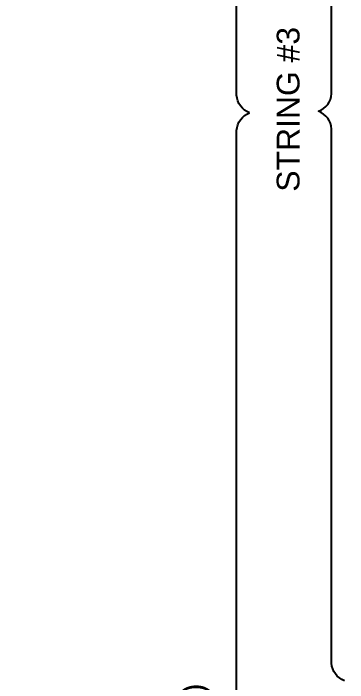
# Model space of a CAD drawing. Header units: feet. Extents: x -13743 to 68376, y -48 to 67763.
# Drawn here: x 1343.8 to 1373.2, y 63237.9 to 63296.5 of the extents above; entities that cross this region are included whole.
import ezdxf
from ezdxf.enums import TextEntityAlignment as Align

# ---------------------------------------------------------------- set-up
doc = ezdxf.new("R2018")
doc.units = ezdxf.units.FT
doc.header["$MEASUREMENT"] = 0
doc.layers.add('G-ANNO-TEXT', color=1, linetype='Continuous')
doc.styles.add('NEI-A', font='arial.ttf')
doc.styles.get("Standard").update_dxf_attribs({"font": 'arial.ttf'})

# ---------------------------------------------------------------- blocks, each defined once
blk = doc.blocks.new('DETAIL_TITLE')
at = {"style": 'NEI-A', "flags": 8}
blk.add_attdef('#', text='', height=0.2, dxfattribs=at).set_placement((0.5922, -0.5109), align=Align.MIDDLE_CENTER)
at = {"lineweight": 30, "flags": 104}
blk.add_attdef('DETAIL_TITLE', text='', height=0.2, dxfattribs=at).set_placement((0.9099, -0.52514), align=Align.BOTTOM_LEFT)
at = {"style": 'NEI-A'}
for tag, p in [('SCALE:', (0.93865, -0.73792)), ('1"_=_', (1.5474, -0.73792))]:
    blk.add_attdef(tag, text='', height=0.1, dxfattribs=at).set_placement(p, align=Align.BOTTOM_LEFT)

msp = doc.modelspace()

# ---------------------------------------------------------------- linework, layer by layer
at = {"layer": 'G-ANNO-TEXT', "flags": 128}
for points in [[(1364.558, 63287.809, -0.298343), (1363.421, 63289.351), (1363.421, 63361.214, 0.298343), (1362.284, 63362.756, 0.298343), (1363.421, 63364.298), (1363.421, 63436.161, -0.298343), (1364.558, 63437.703)], [(1372.881, 63238.038, -0.298343), (1371.744, 63239.58), (1371.744, 63286.397, 0.298343), (1370.607, 63287.939, 0.298343), (1371.744, 63289.481), (1371.744, 63336.299, -0.298343), (1372.881, 63337.841)], [(1364.558, 63137.914, -0.298343), (1363.421, 63139.457), (1363.421, 63211.319, 0.298343), (1362.284, 63212.861, 0.298343), (1363.421, 63214.404), (1363.421, 63286.266, -0.298343), (1364.558, 63287.809)]]:
    msp.add_lwpolyline(points, format="xyb", dxfattribs=at)

# ---------------------------------------------------------------- texts
at = {"layer": 'G-ANNO-TEXT', "char_height": 2, "attachment_point": 3, "rotation": 90, "style": 'NEI-A', "bg_fill": 3, "box_fill_scale": 1.5, "bg_fill_color": 256, "bg_fill_transparency": 0}
for s, insert, width in [('STRING #3', (1366.936, 63295.332, -3.817), 14.33241), ('TRACKER #2 (78 MODULES)', (1358.613, 63237.803, -3.817), 52.86038)]:
    msp.add_mtext(s, dxfattribs=dict(at, insert=insert, width=width))

# ---------------------------------------------------------------- next in the draw order: block references
at = {"layer": 'G-ANNO-TEXT'}
ref = msp.add_blockref('DETAIL_TITLE', (-460.635, 63776.869), dxfattribs=dict(at, xscale=128.9267043143703, yscale=128.9267043143703, zscale=128.9267043143703))
lines = msp.add_mtext('{\\LDC BLOCK TYPE-1 (3) STRINGS (78) MODULES [580W]}', dxfattribs={"layer": '0', "insert": (-343.325, 63747.843), "char_height": 858.86809, "attachment_point": 1})
ref.add_attrib('DETAIL_TITLE', '', (-343.325, 63747.843)).embed_mtext(lines)
ref = msp.add_blockref('DETAIL_TITLE', (760.729, 63776.869), dxfattribs=dict(at, xscale=128.9267043143703, yscale=128.9267043143703, zscale=128.9267043143703))
lines = msp.add_mtext('{\\LDC BLOCK TYPE-2 (2) STRINGS (52) MODULES [580W-SOUTH MOTOR GAP] }', dxfattribs={"layer": '0', "insert": (878.039, 63747.843), "char_height": 795.5621, "attachment_point": 1})
ref.add_attrib('DETAIL_TITLE', '', (878.039, 63747.843)).embed_mtext(lines)

doc.saveas('drawing.dxf')
